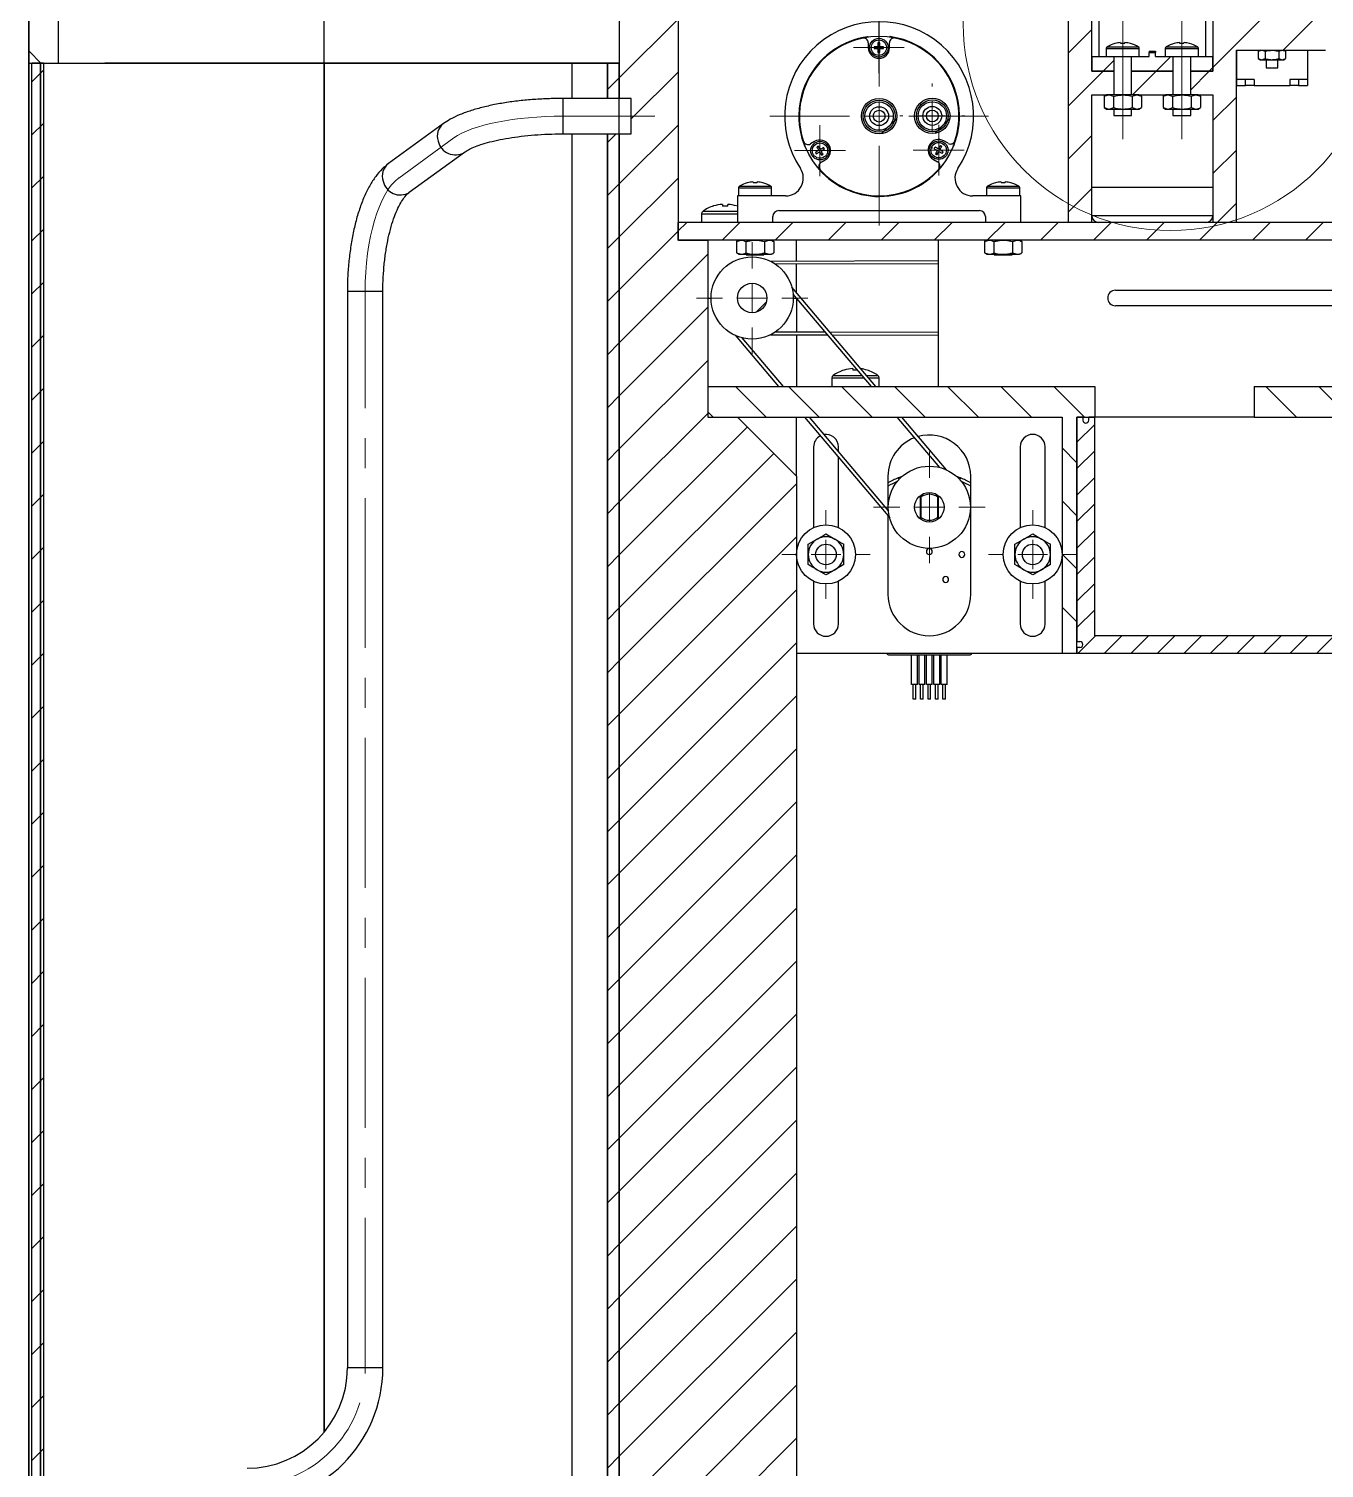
# Model space of a CAD drawing. Header units: millimetres. Extents: x 1 to 1186, y 0 to 838.
# Drawn here: x 720 to 829.7, y 119.3 to 241.2 of the extents above; entities that cross this region are included whole.
import ezdxf

# ---------------------------------------------------------------- set-up
doc = ezdxf.new("R2010")
doc.units = ezdxf.units.MM
doc.linetypes.add('CENTERX2', pattern=[20.32, 12.7, -2.54, 2.54, -2.54])

# ---------------------------------------------------------------- blocks, each defined once
blk = doc.blocks.new('SW_HATCH_3')
at = {"color": 0, "linetype": 'Continuous', "lineweight": 18}
for p, q in [((-170, 135.33), (-175, 130.33)), ((-115.2, 136.25), (-118.78, 132.67)), ((-135, 134.41), (-137, 132.41)), ((-120.77, 135.17), (-124.75, 131.19)), ((-224.98, 132.57), (-223.99, 131.58)), ((-133.12, 131.79), (-134.03, 130.88)), ((-128.29, 132.13), (-129.54, 130.88)), ((-223.73, 130.99), (-224.74, 129.98)), ((-170, 130.84), (-174, 126.84)), ((-134.03, 130.88), (-137, 127.92)), ((-129.54, 130.88), (-131.54, 128.88)), ((-125.05, 130.88), (-126.62, 129.31)), ((-124.74, 131.19), (-125.05, 130.88)), ((-175, 130.33), (-176, 129.33)), ((-122.75, 128.7), (-124.75, 126.7)), ((-151.51, 126.87), (-152.79, 125.6)), ((-147.02, 126.88), (-148.28, 125.62)), ((-223.73, 126.5), (-224.74, 125.49)), ((-175.26, 125.58), (-176, 124.84)), ((-170, 126.35), (-175, 121.35)), ((-135, 125.43), (-137, 123.43)), ((-122.75, 124.21), (-124.75, 122.21)), ((-223.73, 122.01), (-224.74, 121)), ((-175, 121.35), (-176, 120.35)), ((-170, 121.86), (-175, 116.86)), ((-135, 120.94), (-137, 118.94)), ((-122.75, 119.72), (-124.38, 118.08)), ((-223.73, 117.52), (-224.74, 116.51)), ((-170, 117.37), (-175, 112.37)), ((-169.28, 118.08), (-170.04, 117.33)), ((-164.79, 118.08), (-166.29, 116.58)), ((-160.3, 118.08), (-161.8, 116.58)), ((-155.81, 118.08), (-157.31, 116.58)), ((-151.32, 118.08), (-152.82, 116.58)), ((-146.83, 118.08), (-148.33, 116.58)), ((-142.34, 118.08), (-143.84, 116.58)), ((-137.85, 118.08), (-139.35, 116.58)), ((-133.36, 118.08), (-134.86, 116.58)), ((-128.87, 118.08), (-130.37, 116.58)), ((-124.38, 118.08), (-125.88, 116.58)), ((-119.89, 118.08), (-121.39, 116.58)), ((-115.4, 118.08), (-116.9, 116.58)), ((-175, 116.86), (-176, 115.86)), ((-167.5, 115.38), (-175, 107.88)), ((-223.73, 113.03), (-224.74, 112.02)), ((-175, 112.37), (-176, 111.37)), ((-162.54, 111.35), (-163.42, 110.48)), ((-167.5, 110.89), (-175, 103.39)), ((-223.73, 108.54), (-224.74, 107.53)), ((-175, 107.88), (-176, 106.88)), ((-167.5, 106.4), (-175, 98.9)), ((-223.73, 104.05), (-224.74, 103.04)), ((-165.16, 104.18), (-162.56, 101.58)), ((-160.67, 104.18), (-158.07, 101.58)), ((-156.18, 104.18), (-153.58, 101.58)), ((-151.69, 104.18), (-149.09, 101.58)), ((-147.2, 104.18), (-144.6, 101.58)), ((-142.71, 104.18), (-140.11, 101.58)), ((-138.22, 104.18), (-135.62, 101.58)), ((-120.26, 104.18), (-117.66, 101.58)), ((-115.77, 104.18), (-113.17, 101.58)), ((-175, 103.39), (-176, 102.39)), ((-167.5, 101.91), (-175, 94.41)), ((-167.5, 102.04), (-167.05, 101.58)), ((-164.17, 100.75), (-175, 89.92)), ((-134.75, 100.98), (-136.25, 99.48)), ((-223.73, 99.56), (-224.74, 98.55)), ((-175, 98.9), (-176, 97.9)), ((-137.5, 98.98), (-136.25, 97.73)), ((-161.92, 98.51), (-175, 85.43)), ((-134.75, 98.74), (-136.25, 97.24)), ((-134.75, 96.49), (-136.25, 94.99)), ((-160, 95.94), (-175, 80.94)), ((-223.73, 95.07), (-224.74, 94.06)), ((-175, 94.41), (-176, 93.41)), ((-137.5, 94.49), (-136.25, 93.24)), ((-134.75, 94.25), (-136.25, 92.75)), ((-160, 91.45), (-175, 76.45)), ((-134.75, 92), (-136.25, 90.5)), ((-223.73, 90.58), (-224.74, 89.57)), ((-175, 89.92), (-176, 88.92)), ((-137.5, 90), (-136.25, 88.75)), ((-134.75, 89.76), (-136.25, 88.26)), ((-160, 86.96), (-175, 71.96)), ((-134.75, 87.51), (-136.25, 86.01)), ((-223.73, 86.09), (-224.74, 85.08)), ((-175, 85.43), (-176, 84.43)), ((-137.5, 85.51), (-136.25, 84.26)), ((-134.75, 85.27), (-136.25, 83.77)), ((-134.69, 83.08), (-136.19, 81.58)), ((-132.44, 83.08), (-133.94, 81.58)), ((-130.2, 83.08), (-131.7, 81.58)), ((-127.95, 83.08), (-129.45, 81.58)), ((-125.71, 83.08), (-127.21, 81.58)), ((-123.46, 83.08), (-124.96, 81.58)), ((-121.22, 83.08), (-122.72, 81.58)), ((-118.97, 83.08), (-120.47, 81.58)), ((-116.73, 83.08), (-118.23, 81.58)), ((-114.48, 83.08), (-115.98, 81.58)), ((-160, 82.47), (-175, 67.47)), ((-223.73, 81.6), (-224.74, 80.59)), ((-175, 80.94), (-176, 79.94)), ((-223.73, 77.11), (-224.74, 76.1)), ((-160, 77.98), (-175, 62.98)), ((-175, 76.45), (-176, 75.45)), ((-160, 73.49), (-175, 58.49)), ((-223.73, 72.62), (-224.74, 71.61)), ((-175, 71.96), (-176, 70.96)), ((-160, 69), (-175, 54)), ((-223.73, 68.13), (-224.74, 67.12)), ((-175, 67.47), (-176, 66.47)), ((-223.73, 63.64), (-224.74, 62.63)), ((-160, 64.51), (-175, 49.51)), ((-175, 62.98), (-176, 61.98)), ((-160, 60.02), (-175, 45.02)), ((-223.73, 59.15), (-224.74, 58.13)), ((-175, 58.49), (-176, 57.49)), ((-160, 55.53), (-175, 40.53)), ((-223.73, 54.66), (-224.74, 53.64)), ((-175, 54), (-176, 53)), ((-223.73, 50.17), (-224.74, 49.15)), ((-160, 51.04), (-175, 36.04)), ((-175, 49.51), (-176, 48.51)), ((-160, 46.55), (-175, 31.55)), ((-223.73, 45.68), (-224.74, 44.66)), ((-175, 45.02), (-176, 44.02)), ((-160, 42.06), (-175, 27.06)), ((-223.73, 41.19), (-224.74, 40.17)), ((-175, 40.53), (-176, 39.53)), ((-223.73, 36.7), (-224.74, 35.68)), ((-160, 37.57), (-175, 22.57)), ((-175, 36.04), (-176, 35.04)), ((-160, 33.08), (-175, 18.08)), ((-223.73, 32.21), (-224.74, 31.19)), ((-175, 31.55), (-176, 30.55)), ((-160, 28.59), (-175, 13.59)), ((-223.73, 27.71), (-224.74, 26.7)), ((-175, 27.06), (-176, 26.06)), ((-223.73, 23.22), (-224.74, 22.21)), ((-160, 24.1), (-175, 9.1)), ((-175, 22.57), (-176, 21.57)), ((-160, 19.61), (-183.02, -3.42)), ((-223.73, 18.73), (-224.74, 17.72)), ((-175, 18.08), (-176, 17.08)), ((-160, 15.11), (-178.53, -3.42)), ((-223.73, 14.24), (-224.74, 13.23)), ((-175, 13.59), (-176, 12.59))]:
    blk.add_line(p, q, dxfattribs=at)
blk = doc.blocks.new('SW_CENTERMARKSYMBOL_2')
at = {"color": 0, "linetype": 'Continuous', "lineweight": 18}
for p, q in [((0, 2.5), (0, 9.25)), ((0, 0), (0, 1.25)), ((-2.5, 0), (-9.25, 0)), ((0, 0), (-1.25, 0)), ((0, 0), (0, -1.25)), ((0, 0), (1.25, 0)), ((2.5, 0), (9.25, 0)), ((0, -2.5), (0, -9.25))]:
    blk.add_line(p, q, dxfattribs=at)
blk = doc.blocks.new('SW_CENTERMARKSYMBOL_3')
at = {"color": 0, "linetype": 'Continuous', "lineweight": 18}
for p, q in [((0, 2.5), (0, 2.75)), ((0, 0), (0, 1.25)), ((-2.5, 0), (-2.75, 0)), ((0, 0), (-1.25, 0)), ((0, 0), (0, -1.25)), ((0, 0), (1.25, 0)), ((2.5, 0), (2.75, 0)), ((0, -2.5), (0, -2.75))]:
    blk.add_line(p, q, dxfattribs=at)
blk = doc.blocks.new('SW_CENTERMARKSYMBOL_4')
at = {"color": 0, "linetype": 'Continuous', "lineweight": 18}
for p, q in [((0, 1.25), (0, 2.15)), ((0, 0), (0, 1.25)), ((-1.25, 0), (-2.15, 0)), ((0, 0), (-1.25, 0)), ((0, 0), (0, -1.25)), ((0, 0), (1.25, 0)), ((1.25, 0), (2.15, 0)), ((0, -1.25), (0, -2.15))]:
    blk.add_line(p, q, dxfattribs=at)
blk = doc.blocks.new('SW_CENTERMARKSYMBOL_5')
at = {"color": 0, "linetype": 'Continuous', "lineweight": 18}
for p, q in [((0, 1.25), (0, 2.15)), ((0, 0), (0, 1.25)), ((-1.25, 0), (-2.15, 0)), ((0, 0), (-1.25, 0)), ((0, 0), (0, -1.25)), ((0, 0), (1.25, 0)), ((1.25, 0), (2.15, 0)), ((0, -1.25), (0, -2.15))]:
    blk.add_line(p, q, dxfattribs=at)
blk = doc.blocks.new('SW_CENTERMARKSYMBOL_6')
at = {"color": 0, "linetype": 'Continuous', "lineweight": 18}
for p, q in [((0, 1.25), (0, 2.15)), ((0, 0), (0, 1.25)), ((-1.25, 0), (-2.15, 0)), ((0, 0), (-1.25, 0)), ((0, 0), (0, -1.25)), ((0, 0), (1.25, 0)), ((1.25, 0), (2.15, 0)), ((0, -1.25), (0, -2.15))]:
    blk.add_line(p, q, dxfattribs=at)
blk = doc.blocks.new('SW_CENTERMARKSYMBOL_7')
at = {"color": 0, "linetype": 'Continuous', "lineweight": 18}
for p, q in [((0, 2.5), (0, 4.725)), ((0, 0), (0, 1.25)), ((-2.5, 0), (-4.725, 0)), ((0, 0), (-1.25, 0)), ((0, 0), (0, -1.25)), ((0, 0), (1.25, 0)), ((2.5, 0), (4.725, 0)), ((0, -2.5), (0, -4.725))]:
    blk.add_line(p, q, dxfattribs=at)
blk = doc.blocks.new('SW_CENTERMARKSYMBOL_8')
at = {"color": 0, "linetype": 'Continuous', "lineweight": 18}
for p, q in [((0, 2.5), (0, 4.725)), ((0, 0), (0, 1.25)), ((-2.5, 0), (-4.725, 0)), ((0, 0), (-1.25, 0)), ((0, 0), (0, -1.25)), ((0, 0), (1.25, 0)), ((2.5, 0), (4.725, 0)), ((0, -2.5), (0, -4.725))]:
    blk.add_line(p, q, dxfattribs=at)
blk = doc.blocks.new('SW_CENTERMARKSYMBOL_9')
at = {"color": 0, "linetype": 'Continuous', "lineweight": 18}
for p, q in [((0, 2.5), (0, 3.75)), ((0, 0), (0, 1.25)), ((-2.5, 0), (-3.75, 0)), ((0, 0), (-1.25, 0)), ((0, 0), (0, -1.25)), ((0, 0), (1.25, 0)), ((2.5, 0), (3.75, 0)), ((0, -2.5), (0, -3.75))]:
    blk.add_line(p, q, dxfattribs=at)
blk = doc.blocks.new('SW_CENTERMARKSYMBOL_10')
at = {"color": 0, "linetype": 'Continuous', "lineweight": 18}
for p, q in [((0, 2.5), (0, 3.75)), ((0, 0), (0, 1.25)), ((-2.5, 0), (-3.75, 0)), ((0, 0), (-1.25, 0)), ((0, 0), (0, -1.25)), ((0, 0), (1.25, 0)), ((2.5, 0), (3.75, 0)), ((0, -2.5), (0, -3.75))]:
    blk.add_line(p, q, dxfattribs=at)

msp = doc.modelspace()

# ---------------------------------------------------------------- linework, layer by layer
at = {"color": 7, "linetype": 'Continuous', "lineweight": 25}
for p, q in [((720.04, 238.27), (720.04, 270.77)), ((720.06, 238.27), (720.06, 270.77)), ((722.57, 238.27), (722.57, 270.77)), ((745.04, 238.27), (745.04, 270.77)), ((810.04, 237.57), (810.04, 249.62)), ((820.29, 249.62), (820.29, 237.57)), ((770.04, 247.12), (770.04, 235.27)), ((775.04, 223.27), (775.04, 247.12)), ((808.04, 247.12), (808.04, 224.77)), ((810.64, 242.57), (810.64, 238.82)), ((819.7, 238.82), (819.7, 242.57)), ((791.11, 239.98), (791.12, 239.56)), ((791.62, 239.64), (791.62, 239.49)), ((791.94, 239.64), (791.89, 239.64)), ((791.89, 239.49), (791.94, 239.49)), ((792.09, 239.97), (791.94, 239.97)), ((791.94, 239.7), (791.94, 239.64)), ((791.94, 239.49), (791.94, 239.44)), ((791.94, 239.17), (792.09, 239.17)), ((792.09, 239.64), (792.09, 239.7)), ((792.15, 239.64), (792.09, 239.64)), ((792.09, 239.44), (792.09, 239.49)), ((792.09, 239.49), (792.15, 239.49)), ((792.42, 239.5), (792.42, 239.65)), ((792.92, 239.57), (792.91, 239.99)), ((811.27, 239.49), (811.27, 238.82)), ((811.27, 239.49), (814.07, 239.49)), ((811.35, 239.65), (813.98, 239.65)), ((812.01, 239.92), (812.01, 239.93)), ((812.48, 240.01), (812.49, 239.92)), ((812.84, 239.92), (812.85, 240.01)), ((813.33, 239.93), (813.32, 239.92)), ((814.07, 238.82), (814.07, 239.49)), ((814.91, 239.27), (815.43, 239.27)), ((814.91, 239.27), (814.91, 239.16)), ((814.91, 238.82), (814.91, 239.16)), ((814.91, 239.16), (815.43, 239.16)), ((815.43, 239.27), (815.43, 239.16)), ((815.43, 238.82), (815.43, 239.16)), ((816.27, 239.49), (816.27, 238.82)), ((816.27, 239.49), (819.07, 239.49)), ((816.35, 239.65), (818.98, 239.65)), ((817.01, 239.92), (817.01, 239.93)), ((817.48, 240.01), (817.49, 239.92)), ((817.84, 239.92), (817.85, 240.01)), ((818.33, 239.93), (818.32, 239.92)), ((819.07, 238.82), (819.07, 239.49)), ((822.29, 239.35), (829.84, 239.35)), ((822.29, 224.77), (822.29, 239.35)), ((822.3, 239.35), (822.3, 236.87)), ((824.3, 239.35), (824.14, 239.26)), ((824.14, 239.26), (824.43, 239.35)), ((824.14, 239.26), (824.14, 238.64)), ((824.72, 239.26), (824.72, 238.64)), ((825.87, 239.26), (826.16, 239.35)), ((825.87, 239.26), (825.87, 238.64)), ((826.45, 239.26), (826.3, 239.35)), ((826.45, 239.26), (826.45, 238.64)), ((828.3, 239.35), (828.3, 236.87)), ((720.06, 238.27), (720.04, 238.27)), ((720.04, 113.27), (720.04, 238.27)), ((720.04, 238.27), (720.04, 113.27)), ((720.06, 238.27), (722.57, 238.27)), ((721.31, 238.27), (720.3, 238.27)), ((720.3, 113.27), (720.3, 238.27)), ((721.04, 117.27), (721.04, 238.27)), ((721.04, 238.27), (721.04, 117.27)), ((721.31, 117.27), (721.31, 238.27)), ((722.57, 238.27), (745.04, 238.27)), ((745.04, 238.27), (726.47, 238.27)), ((745.04, 238.27), (770.04, 238.27)), ((766.04, 238.27), (745.04, 238.27)), ((770.04, 238.27), (745.04, 238.27)), ((745.04, 238.27), (745.04, 122.32)), ((745.04, 238.27), (770.04, 238.27)), ((745.04, 122.32), (745.04, 238.27)), ((745.04, 122.32), (745.04, 238.27)), ((766.04, 238.27), (769.04, 238.27)), ((766.04, 235.27), (766.04, 238.27)), ((770.04, 238.27), (769.04, 238.27)), ((769.04, 235.27), (769.04, 238.27)), ((769.04, 238.27), (769.04, 235.27)), ((770.04, 235.27), (770.04, 238.27)), ((810.04, 238.82), (810.04, 237.57)), ((810.04, 238.82), (811.27, 238.82)), ((811.27, 238.82), (814.07, 238.82)), ((811.92, 238.82), (811.92, 235.57)), ((813.42, 235.57), (813.42, 238.82)), ((814.07, 238.82), (814.91, 238.82)), ((815.43, 238.82), (816.27, 238.82)), ((816.27, 238.82), (819.07, 238.82)), ((816.92, 238.82), (816.92, 235.57)), ((818.42, 235.57), (818.42, 238.82)), ((819.07, 238.82), (820.3, 238.82)), ((820.3, 237.57), (820.3, 238.82)), ((824.14, 238.64), (824.3, 238.55)), ((824.14, 238.64), (824.43, 238.55)), ((824.3, 238.55), (824.43, 238.55)), ((824.43, 238.55), (825.3, 238.55)), ((824.8, 238.55), (824.8, 237.87)), ((824.8, 237.87), (825.8, 237.87)), ((825.3, 238.55), (826.16, 238.55)), ((825.8, 237.87), (825.8, 238.55)), ((825.87, 238.64), (826.16, 238.55)), ((826.16, 238.55), (826.3, 238.55)), ((826.3, 238.55), (826.45, 238.64)), ((811.92, 237.57), (810.04, 237.57)), ((810.04, 237.57), (811.92, 237.57)), ((816.92, 237.57), (813.42, 237.57)), ((813.42, 237.57), (816.92, 237.57)), ((820.29, 237.57), (818.42, 237.57)), ((818.42, 237.57), (820.3, 237.57)), ((823.8, 236.87), (822.3, 236.87)), ((822.3, 236.87), (822.3, 236.37)), ((823.05, 236.37), (823.05, 236.87)), ((823.8, 236.87), (823.8, 236.37)), ((826.8, 236.87), (826.8, 236.37)), ((828.3, 236.87), (826.8, 236.87)), ((827.55, 236.87), (827.55, 236.37)), ((828.3, 236.87), (828.3, 236.37)), ((770.04, 235.27), (765.29, 235.27)), ((765.29, 233.77), (765.29, 235.27)), ((771.04, 235.27), (770.04, 235.27)), ((770.04, 233.77), (770.04, 235.27)), ((771.04, 233.77), (771.04, 235.27)), ((810.04, 235.57), (811.29, 235.57)), ((810.04, 224.77), (810.04, 235.57)), ((811.29, 235.57), (811.08, 235.45)), ((811.08, 235.45), (811.48, 235.57)), ((811.08, 235.45), (811.08, 234.49)), ((811.48, 235.57), (811.29, 235.57)), ((812.67, 235.57), (811.48, 235.57)), ((811.87, 235.45), (811.87, 234.49)), ((813.86, 235.57), (812.67, 235.57)), ((813.46, 235.45), (813.86, 235.57)), ((813.46, 235.45), (813.46, 234.49)), ((814.04, 235.57), (813.86, 235.57)), ((814.25, 235.45), (814.04, 235.57)), ((814.04, 235.57), (816.29, 235.57)), ((814.25, 235.45), (814.25, 234.49)), ((816.29, 235.57), (816.08, 235.45)), ((816.08, 235.45), (816.48, 235.57)), ((816.08, 235.45), (816.08, 234.49)), ((816.48, 235.57), (816.29, 235.57)), ((817.67, 235.57), (816.48, 235.57)), ((816.87, 235.45), (816.87, 234.49)), ((818.86, 235.57), (817.67, 235.57)), ((818.46, 235.45), (818.86, 235.57)), ((818.46, 235.45), (818.46, 234.49)), ((819.04, 235.57), (818.86, 235.57)), ((819.25, 235.45), (819.04, 235.57)), ((819.04, 235.57), (820.29, 235.57)), ((819.25, 235.45), (819.25, 234.49)), ((820.29, 235.57), (820.29, 224.77)), ((822.3, 236.37), (823.05, 236.37)), ((823.8, 236.37), (823.05, 236.37)), ((823.8, 236.37), (826.8, 236.37)), ((827.55, 236.37), (826.8, 236.37)), ((827.55, 236.37), (828.3, 236.37)), ((811.08, 234.49), (811.29, 234.37)), ((811.08, 234.49), (811.48, 234.37)), ((811.29, 234.37), (811.48, 234.37)), ((811.48, 234.37), (812.67, 234.37)), ((811.92, 234.37), (811.92, 233.82)), ((812.67, 234.37), (813.86, 234.37)), ((813.42, 233.82), (813.42, 234.37)), ((813.46, 234.49), (813.86, 234.37)), ((813.86, 234.37), (814.04, 234.37)), ((814.04, 234.37), (814.25, 234.49)), ((816.08, 234.49), (816.29, 234.37)), ((816.08, 234.49), (816.48, 234.37)), ((816.29, 234.37), (816.48, 234.37)), ((816.48, 234.37), (817.67, 234.37)), ((816.92, 234.37), (816.92, 233.82)), ((817.67, 234.37), (818.86, 234.37)), ((818.42, 233.82), (818.42, 234.37)), ((818.46, 234.49), (818.86, 234.37)), ((818.86, 234.37), (819.04, 234.37)), ((819.04, 234.37), (819.25, 234.49)), ((755.15, 233.14), (750.49, 229.75)), ((765.29, 232.27), (765.29, 233.77)), ((770.04, 232.27), (770.04, 233.77)), ((771.04, 232.27), (771.04, 233.77)), ((811.92, 233.82), (813.42, 233.82)), ((816.92, 233.82), (818.42, 233.82)), ((765.29, 232.27), (770.04, 232.27)), ((766.04, 117.27), (766.04, 232.27)), ((769.04, 117.27), (769.04, 232.27)), ((769.04, 232.27), (769.04, 117.27)), ((770.04, 232.27), (771.04, 232.27)), ((770.04, 113.27), (770.04, 232.27)), ((770.04, 232.27), (770.04, 113.27)), ((786.58, 231.62), (786.22, 231.42)), ((797.88, 231.47), (797.52, 231.67)), ((752.25, 227.32), (756.92, 230.71)), ((786.65, 230.71), (786.72, 230.58)), ((786.89, 231.23), (786.76, 231.16)), ((786.93, 230.87), (786.88, 230.85)), ((786.9, 230.92), (786.93, 230.87)), ((786.96, 230.72), (787, 230.74)), ((787, 230.74), (787.03, 230.7)), ((787.06, 230.95), (787.03, 231)), ((787.1, 230.98), (787.06, 230.95)), ((787.13, 230.82), (787.18, 230.85)), ((787.16, 230.77), (787.13, 230.82)), ((787.17, 230.46), (787.3, 230.54)), ((787.41, 230.98), (787.34, 231.11)), ((796.93, 230.89), (796.97, 230.86)), ((796.97, 230.86), (796.95, 230.81)), ((797.05, 230.99), (797, 231.02)), ((797.08, 231.04), (797.05, 230.99)), ((797.08, 230.74), (797.1, 230.79)), ((797.1, 230.79), (797.15, 230.76)), ((797.18, 230.92), (797.21, 230.97)), ((797.23, 230.89), (797.18, 230.92)), ((787.12, 229.86), (787.48, 230.07)), ((796.63, 230.11), (796.99, 229.9)), ((780.88, 228.12), (780.88, 228.13)), ((781.36, 228.21), (781.37, 228.12)), ((781.72, 228.12), (781.72, 228.21)), ((782.2, 228.13), (782.2, 228.12)), ((801.88, 228.12), (801.88, 228.13)), ((802.36, 228.21), (802.37, 228.12)), ((802.72, 228.12), (802.72, 228.21)), ((803.2, 228.13), (803.2, 228.12)), ((780.04, 227.02), (780.04, 224.77)), ((784.12, 227.02), (780.04, 227.02)), ((780.14, 227.69), (780.14, 227.02)), ((780.14, 227.69), (782.94, 227.69)), ((780.23, 227.85), (782.86, 227.85)), ((782.94, 227.02), (782.94, 227.69)), ((804.04, 227.02), (799.96, 227.02)), ((801.14, 227.69), (801.14, 227.02)), ((801.14, 227.69), (803.94, 227.69)), ((801.23, 227.85), (803.86, 227.85)), ((803.94, 227.02), (803.94, 227.69)), ((804.04, 224.77), (804.04, 227.02)), ((810.04, 227.77), (820.29, 227.77)), ((777.1, 225.71), (780.04, 225.71)), ((778.03, 226.16), (778.02, 226.17)), ((778.77, 226.3), (778.78, 226.16)), ((779.22, 226.16), (779.23, 226.3)), ((779.98, 226.17), (779.98, 226.16)), ((783.54, 225.77), (800.54, 225.77)), ((775, 224.77), (775, 223.27)), ((902.5, 224.77), (775, 224.77)), ((777, 225.51), (777, 224.77)), ((777, 225.51), (780.04, 225.51)), ((783.04, 224.77), (783.04, 225.27)), ((801.04, 225.27), (801.04, 224.77)), ((810.04, 224.77), (808.04, 224.77)), ((810.04, 225.37), (820.29, 225.37)), ((822.29, 224.77), (820.29, 224.77)), ((902.5, 223.27), (775, 223.27)), ((775.04, 223.27), (777.54, 223.27)), ((777.54, 223.27), (777.54, 208.27)), ((777.55, 218.37), (777.55, 223.27)), ((780.17, 223.27), (779.95, 223.15)), ((779.95, 223.15), (780.35, 223.27)), ((779.95, 223.15), (779.95, 222.19)), ((780.75, 223.15), (780.75, 222.19)), ((782.33, 223.15), (782.73, 223.27)), ((782.33, 223.15), (782.33, 222.19)), ((783.13, 223.15), (782.92, 223.27)), ((783.13, 223.15), (783.13, 222.19)), ((785.05, 221.48), (785.05, 223.27)), ((797.04, 223.27), (797.04, 210.87)), ((801.17, 223.27), (800.95, 223.15)), ((800.95, 223.15), (801.35, 223.27)), ((800.95, 223.15), (800.95, 222.19)), ((801.75, 223.15), (801.75, 222.19)), ((803.33, 223.15), (803.73, 223.27)), ((803.33, 223.15), (803.33, 222.19)), ((804.13, 223.15), (803.92, 223.27)), ((804.13, 223.15), (804.13, 222.19)), ((779.95, 222.19), (780.17, 222.07)), ((779.95, 222.19), (780.35, 222.07)), ((780.17, 222.07), (780.35, 222.07)), ((780.35, 222.07), (781.54, 222.07)), ((780.79, 222.07), (780.79, 222.02)), ((780.79, 222.02), (782.29, 222.02)), ((781.54, 222.07), (782.73, 222.07)), ((782.29, 222.02), (782.29, 222.07)), ((782.33, 222.19), (782.73, 222.07)), ((782.73, 222.07), (782.92, 222.07)), ((782.92, 222.07), (783.13, 222.19)), ((800.95, 222.19), (801.17, 222.07)), ((800.95, 222.19), (801.35, 222.07)), ((801.17, 222.07), (801.35, 222.07)), ((801.35, 222.07), (802.54, 222.07)), ((801.79, 222.07), (801.79, 222.02)), ((801.79, 222.02), (803.29, 222.02)), ((802.54, 222.07), (803.73, 222.07)), ((803.29, 222.02), (803.29, 222.07)), ((803.33, 222.19), (803.73, 222.07)), ((803.73, 222.07), (803.92, 222.07)), ((803.92, 222.07), (804.13, 222.19)), ((797.04, 221.52), (782.85, 221.47)), ((797.04, 221.27), (783.27, 221.23)), ((785.05, 218.8), (785.05, 221.23)), ((747.02, 218.92), (747.02, 127.77)), ((747.27, 218.92), (747.02, 218.92)), ((750.02, 218.92), (747.27, 218.92)), ((750.02, 127.77), (750.02, 218.92)), ((777.54, 218.37), (777.82, 218.37)), ((791.77, 210.87), (784.64, 219.28)), ((791.38, 210.87), (784.75, 218.69)), ((784.77, 218.37), (785.03, 218.37)), ((785.04, 218.35), (785.04, 215.51)), ((812.04, 219.02), (833.04, 219.02)), ((833.04, 217.72), (812.04, 217.72)), ((779.84, 215.21), (783.51, 210.87)), ((780.4, 215.01), (783.91, 210.87)), ((782.85, 215.26), (787.67, 215.25)), ((783.27, 215.51), (787.45, 215.5)), ((785.04, 215.26), (785.04, 210.87)), ((787.85, 215.5), (797.04, 215.47)), ((788.06, 215.25), (797.04, 215.22)), ((789.07, 212.26), (789.06, 212.27)), ((789.81, 212.4), (789.82, 212.26)), ((791.02, 212.27), (791.02, 212.26)), ((788.04, 211.61), (788.04, 210.87)), ((788.04, 211.61), (790.75, 211.61)), ((788.14, 211.81), (790.58, 211.81)), ((790.98, 211.81), (791.94, 211.81)), ((791.14, 211.61), (792.04, 211.61)), ((792.04, 210.87), (792.04, 211.61)), ((777.54, 210.87), (777.54, 208.27)), ((777.54, 210.87), (810.29, 210.87)), ((810.29, 210.87), (810.29, 208.27)), ((823.79, 210.87), (823.79, 208.27)), ((823.79, 210.87), (902.54, 210.87)), ((777.54, 208.27), (807.54, 208.27)), ((777.54, 208.27), (780.04, 208.27)), ((780.04, 208.27), (785.04, 203.27)), ((785.04, 203.27), (785.04, 208.27)), ((785.72, 208.27), (792.94, 199.74)), ((786.11, 208.27), (792.83, 200.33)), ((797.18, 204.01), (793.58, 208.27)), ((797.75, 203.81), (793.97, 208.27)), ((807.54, 208.27), (807.54, 188.27)), ((808.79, 208.27), (808.79, 189.27)), ((809.29, 208.27), (808.79, 208.27)), ((808.79, 188.27), (808.79, 208.27)), ((808.79, 208.27), (810.29, 208.27)), ((809.29, 208.27), (809.29, 208.02)), ((809.79, 208.02), (809.79, 208.27)), ((810.29, 208.27), (809.79, 208.27)), ((810.29, 189.77), (810.29, 208.27)), ((823.79, 208.27), (810.29, 208.27)), ((823.79, 208.27), (902.54, 208.27)), ((786.49, 205.77), (786.49, 198.92)), ((788.59, 205.34), (788.59, 205.77)), ((788.59, 198.92), (788.59, 204.87)), ((803.99, 205.77), (803.99, 198.92)), ((806.09, 198.92), (806.09, 205.77)), ((785.04, 203.27), (785.04, 113.27)), ((792.79, 203.27), (792.79, 200.38)), ((793.66, 203.14), (794, 203.27)), ((793.66, 203.14), (793.72, 202.99)), ((798.58, 203.27), (798.93, 203.14)), ((798.93, 203.14), (798.86, 202.99)), ((799.79, 193.27), (799.79, 203.27)), ((795.54, 199.71), (795.54, 201.59)), ((795.58, 201.49), (795.58, 199.81)), ((797, 199.81), (797, 201.49)), ((797.04, 201.59), (797.04, 199.71)), ((792.79, 199.91), (792.79, 193.27)), ((786.04, 197.52), (786.79, 197.95)), ((787.54, 198.39), (788.29, 197.95)), ((803.54, 197.52), (804.29, 197.95)), ((805.04, 198.39), (805.79, 197.95)), ((787.54, 194.92), (786.79, 195.35)), ((789.04, 195.79), (788.29, 195.35)), ((805.04, 194.92), (804.29, 195.35)), ((806.54, 195.79), (805.79, 195.35)), ((786.49, 194.38), (786.49, 190.77)), ((788.59, 190.77), (788.59, 194.38)), ((803.99, 194.38), (803.99, 190.77)), ((806.09, 190.77), (806.09, 194.38)), ((808.79, 189.27), (809.04, 189.27)), ((831.29, 189.77), (810.29, 189.77)), ((807.54, 188.27), (785.04, 188.27)), ((792.89, 188.15), (799.69, 188.15)), ((794.79, 185.65), (794.79, 188.15)), ((795.29, 185.65), (795.29, 188.15)), ((795.42, 185.65), (795.42, 188.15)), ((795.92, 185.65), (795.92, 188.15)), ((796.04, 185.65), (796.04, 188.15)), ((796.54, 185.65), (796.54, 188.15)), ((796.67, 185.65), (796.67, 188.15)), ((797.17, 185.65), (797.17, 188.15)), ((797.29, 185.65), (797.29, 188.15)), ((797.79, 185.65), (797.79, 188.15)), ((808.79, 188.27), (807.54, 188.27)), ((808.79, 188.77), (808.79, 188.27)), ((809.04, 188.77), (808.79, 188.77)), ((832.79, 188.27), (808.79, 188.27)), ((795.29, 185.65), (794.79, 185.65)), ((794.93, 184.4), (794.93, 185.65)), ((795.15, 184.4), (795.15, 185.65)), ((795.92, 185.65), (795.42, 185.65)), ((795.55, 184.4), (795.55, 185.65)), ((795.78, 184.4), (795.78, 185.65)), ((796.54, 185.65), (796.04, 185.65)), ((796.18, 184.4), (796.18, 185.65)), ((796.4, 184.4), (796.4, 185.65)), ((797.17, 185.65), (796.67, 185.65)), ((796.8, 184.4), (796.8, 185.65)), ((797.03, 184.4), (797.03, 185.65)), ((797.79, 185.65), (797.29, 185.65)), ((797.43, 184.4), (797.43, 185.65)), ((797.65, 184.4), (797.65, 185.65)), ((795.15, 184.4), (794.93, 184.4)), ((795.78, 184.4), (795.55, 184.4)), ((796.4, 184.4), (796.18, 184.4)), ((797.03, 184.4), (796.8, 184.4)), ((797.65, 184.4), (797.43, 184.4)), ((747.27, 127.77), (747.02, 127.77)), ((750.02, 127.77), (747.27, 127.77))]:
    msp.add_line(p, q, dxfattribs=at)
at = {"color": 7, "linetype": 'CENTERX2', "lineweight": 18}
for p, q in [((812.67, 242.01), (812.67, 231.82)), ((817.67, 242.01), (817.67, 231.82)), ((770.04, 233.77), (765.29, 233.77)), ((770.04, 233.77), (773.04, 233.77)), ((751.37, 228.53), (756.04, 231.92)), ((748.52, 127.77), (748.52, 218.92))]:
    msp.add_line(p, q, dxfattribs=at)
at = {"color": 7, "linetype": 'Continuous', "lineweight": 18}
msp.add_circle((816.7, 241.62), 17.54, dxfattribs=at)
at = {"color": 7, "linetype": 'Continuous', "lineweight": 25}
for centre, radius in [((792.04, 233.77), 6.78), ((792.02, 239.57), 0.791), ((792.02, 239.57), 0.65), ((792.04, 233.77), 1.5), ((792.04, 233.77), 1.5), ((796.54, 233.79), 1.5), ((796.54, 233.79), 1.5), ((792.04, 233.77), 1.35), ((792.04, 233.77), 1.2), ((792.04, 233.77), 0.8), ((792.04, 233.77), 0.5), ((796.54, 233.79), 1.35), ((796.54, 233.79), 1.2), ((796.54, 233.79), 0.8), ((796.54, 233.79), 0.5), ((787.03, 230.85), 0.791), ((797.08, 230.89), 0.791), ((787.03, 230.85), 0.65), ((797.08, 230.89), 0.65), ((781.29, 218.37), 3.48), ((781.29, 218.37), 1.25), ((796.29, 200.65), 3.48), ((796.29, 200.65), 1.25), ((787.54, 196.65), 2.5), ((805.04, 196.65), 2.5), ((787.54, 196.65), 0.875), ((805.04, 196.65), 0.875)]:
    msp.add_circle(centre, radius, dxfattribs=at)
for centre, radius, start, end in [((792.04, 233.77), 8, 326.4523, 213.5477), ((792.04, 233.77), 6.8, 98.2451, 202.24), ((792.04, 233.77), 6.75, 102.0559, 198.4292), ((790.71, 239.98), 0.4, 0.2426, 102.0559), ((791.07, 240.47), 0.03, 17.714, 98.2451), ((793.31, 239.99), 0.4, 78.4292, 180.2426), ((792.96, 240.48), 0.03, 82.24, 162.7711), ((792.04, 233.77), 6.8, 338.2451, 82.24), ((792.04, 233.77), 6.75, 342.0559, 78.4292), ((792.02, 239.57), 0.9, 180.2426, 0.2426), ((792.02, 239.57), 0.15, 120.2426, 150.2426), ((792.02, 239.57), 0.15, 210.2426, 240.2426), ((792.02, 239.57), 0.15, 30.2426, 60.2426), ((792.02, 239.57), 0.15, 300.2426, 330.2426), ((811.45, 239.49), 0.18, 121.7263, 180), ((812.67, 237.52), 2.5, 105.3324, 121.7263), ((812.67, 237.5), 2.51, 94.1893, 105.1683), ((812.67, 237.05), 2.88, 86.5201, 93.4799), ((812.67, 237.5), 2.51, 74.8317, 85.8107), ((812.67, 237.52), 2.5, 58.2737, 74.6676), ((813.89, 239.49), 0.18, 0, 58.2737), ((816.45, 239.49), 0.18, 121.7263, 180), ((817.67, 237.52), 2.5, 105.3324, 121.7263), ((817.67, 237.5), 2.51, 94.1893, 105.1683), ((817.67, 237.05), 2.88, 86.5201, 93.4799), ((817.67, 237.5), 2.51, 74.8317, 85.8107), ((817.67, 237.52), 2.5, 58.2737, 74.6676), ((818.89, 239.49), 0.18, 0, 58.2737), ((755.96, 232.09), 1.33, 127.6799, 198.8659), ((756.15, 231.97), 1.48, 192.3888, 301.072), ((786.02, 231.76), 0.4, 198.4292, 300.2426), ((787.03, 230.85), 0.9, 300.2426, 120.2426), ((797.08, 230.89), 0.9, 60.2426, 240.2426), ((798.08, 231.81), 0.4, 240.2426, 342.0559), ((785.77, 231.21), 0.03, 202.24, 282.7711), ((787.03, 230.85), 0.15, 150.2426, 180.2426), ((787.03, 230.85), 0.15, 240.2426, 270.2426), ((787.03, 230.85), 0.15, 60.2426, 90.2426), ((787.03, 230.85), 0.15, 330.2426, 0.2426), ((797.08, 230.89), 0.15, 180.2426, 210.2426), ((797.08, 230.89), 0.15, 90.2426, 120.2426), ((797.08, 230.89), 0.15, 270.2426, 300.2426), ((797.08, 230.89), 0.15, 0.2426, 30.2426), ((798.33, 231.26), 0.03, 257.714, 338.2451), ((751.3, 228.7), 1.33, 127.6953, 198.8654), ((784.12, 228.52), 1.5, 270, 33.5477), ((786.72, 229.58), 0.03, 137.714, 218.2451), ((792.04, 233.77), 6.8, 218.2451, 322.24), ((787.33, 229.52), 0.4, 120.2426, 222.0559), ((792.04, 233.77), 6.75, 222.0559, 318.4292), ((796.79, 229.56), 0.4, 318.4292, 60.2426), ((797.39, 229.62), 0.03, 322.24, 42.7711), ((799.96, 228.52), 1.5, 146.4523, 270), ((751.49, 228.58), 1.48, 192.387, 301.1022), ((781.54, 225.72), 2.5, 105.3324, 121.7263), ((781.54, 225.7), 2.51, 94.1893, 105.1683), ((781.54, 225.25), 2.88, 86.5201, 93.4799), ((781.54, 225.7), 2.51, 74.8317, 85.8107), ((781.54, 225.72), 2.5, 58.2737, 74.6676), ((802.54, 225.72), 2.5, 105.3324, 121.7263), ((802.54, 225.7), 2.51, 94.1893, 105.1683), ((802.54, 225.25), 2.88, 86.5201, 93.4799), ((802.54, 225.7), 2.51, 74.8317, 85.8107), ((802.54, 225.72), 2.5, 58.2737, 74.6676), ((780.32, 227.69), 0.18, 121.7263, 180), ((782.76, 227.69), 0.18, 0, 58.2737), ((801.32, 227.69), 0.18, 121.7263, 180), ((803.76, 227.69), 0.18, 0, 58.2737), ((777.24, 225.51), 0.24, 125.783, 180), ((779, 223.07), 3.25, 107.5282, 125.783), ((779, 223.05), 3.26, 94.0566, 107.3677), ((779, 222.28), 3.88, 86.7874, 93.2126), ((779, 223.05), 3.26, 72.6323, 85.9434), ((783.54, 225.27), 0.5, 90, 180), ((800.54, 225.27), 0.5, 0, 90), ((810.64, 225.37), 0.6, 180, 270), ((819.7, 225.37), 0.6, 270, 0), ((812.04, 218.37), 0.65, 90, 270), ((790.04, 209.17), 3.25, 107.5282, 125.783), ((790.04, 209.15), 3.26, 94.0566, 107.3677), ((790.04, 208.38), 3.88, 87.7457, 93.2126), ((790.04, 209.15), 3.26, 72.6317, 82.0964), ((790.04, 209.17), 3.25, 54.217, 72.4718), ((788.28, 211.61), 0.24, 125.783, 180), ((791.8, 211.61), 0.24, 0, 54.217), ((809.54, 208.02), 0.25, 180, 0), ((787.54, 205.77), 1.05, 118.0353, 180), ((787.54, 205.77), 1.05, 0, 100.4284), ((796.29, 203.27), 3.5, 110.9, 180), ((796.29, 203.27), 3.5, 0, 105.6012), ((805.04, 205.77), 1.05, 0, 180), ((796.29, 196.65), 7, 112.1122, 120), ((796.29, 196.65), 6.75, 113.5913, 121.2329), ((796.29, 196.65), 7, 60, 67.8878), ((796.29, 196.65), 6.75, 58.7671, 66.4087), ((796.29, 200.65), 1.1, 49.8002, 130.1998), ((796.29, 200.65), 1.1, 229.8002, 310.1998), ((787.54, 196.65), 1.5, 120, 180), ((787.54, 196.65), 1.5, 60, 120), ((787.54, 196.65), 1.5, 0, 60), ((805.04, 196.65), 1.5, 120, 180), ((805.04, 196.65), 1.5, 60, 120), ((805.04, 196.65), 1.5, 0, 60), ((787.54, 196.65), 1.5, 180, 240), ((787.54, 196.65), 1.5, 300, 0), ((796.29, 196.9), 0.25, 0, 180), ((796.29, 196.9), 0.25, 180, 0), ((799.04, 196.65), 0.25, 360, 180), ((799.04, 196.65), 0.25, 180, 360), ((805.04, 196.65), 1.5, 180, 240), ((805.04, 196.65), 1.5, 300, 0), ((787.54, 196.65), 1.5, 240, 300), ((805.04, 196.65), 1.5, 240, 300), ((797.67, 194.53), 0.25, 0, 180), ((797.67, 194.53), 0.25, 180, 0), ((796.29, 193.27), 3.5, 180, 0), ((787.54, 190.77), 1.05, 180, 0), ((805.04, 190.77), 1.05, 180, 0), ((809.04, 189.02), 0.25, 270, 90), ((792.89, 188.4), 0.25, 212.5982, 270), ((799.69, 188.4), 0.25, 270, 327.4018), ((738.52, 127.77), 8.5, 270, 0), ((738.52, 127.77), 11.5, 270, 0)]:
    msp.add_arc(centre, radius, start, end, dxfattribs=at)
at = {"color": 7, "linetype": 'CENTERX2', "lineweight": 18}
msp.add_arc((738.52, 127.77), 10, 270, 0, dxfattribs=at)
for centre, major_axis, ratio, start_param, end_param in [((765.29, 230.8), (-10, 0), 0.297025, 4.712389, 5.895271), ((752.45, 218.92), (0, -10), 0.393422, 3.420137, 4.712389)]:
    msp.add_ellipse(centre, major_axis=major_axis, ratio=ratio, start_param=start_param, end_param=end_param, dxfattribs=at)
at = {"color": 7, "linetype": 'Continuous', "lineweight": 25}
for points, knots in [([(791.89, 239.64), (791.87, 239.64), (791.79, 239.64), (791.7, 239.64), (791.63, 239.64), (791.62, 239.64)], [0, 0, 0, 0, 0.182537, 0.815294, 1, 1, 1, 1]), ([(791.62, 239.49), (791.67, 239.49), (791.75, 239.49), (791.85, 239.49), (791.89, 239.49)], [0, 0, 0, 0, 0.6027839, 1, 1, 1, 1]), ([(791.94, 239.97), (791.94, 239.92), (791.94, 239.83), (791.94, 239.74), (791.94, 239.7)], [0, 0, 0, 0, 0.602784, 1, 1, 1, 1]), ([(791.94, 239.44), (791.94, 239.42), (791.94, 239.34), (791.94, 239.25), (791.94, 239.18), (791.94, 239.17)], [0, 0, 0, 0, 0.182537, 0.815294, 1, 1, 1, 1]), ([(792.09, 239.7), (792.09, 239.72), (792.09, 239.79), (792.09, 239.89), (792.09, 239.95), (792.09, 239.97)], [0, 0, 0, 0, 0.182537, 0.815294, 1, 1, 1, 1]), ([(792.09, 239.17), (792.09, 239.22), (792.09, 239.31), (792.09, 239.4), (792.09, 239.44)], [0, 0, 0, 0, 0.602784, 1, 1, 1, 1]), ([(792.42, 239.65), (792.36, 239.65), (792.28, 239.64), (792.18, 239.64), (792.15, 239.64)], [0, 0, 0, 0, 0.602784, 1, 1, 1, 1]), ([(792.15, 239.49), (792.16, 239.49), (792.24, 239.49), (792.33, 239.49), (792.4, 239.5), (792.42, 239.5)], [0, 0, 0, 0, 0.182537, 0.815294, 1, 1, 1, 1]), ([(824.43, 239.35), (824.44, 239.35), (824.53, 239.35), (824.63, 239.31), (824.72, 239.26)], [0, 0, 0, 0, 0.0701083, 1, 1, 1, 1]), ([(824.72, 239.26), (824.77, 239.28), (824.96, 239.33), (825.15, 239.34), (825.3, 239.35)], [0, 0, 0, 0, 0.257551, 1, 1, 1, 1]), ([(825.3, 239.35), (825.35, 239.35), (825.54, 239.35), (825.73, 239.3), (825.87, 239.26)], [0, 0, 0, 0, 0.268634, 1, 1, 1, 1]), ([(826.16, 239.35), (826.17, 239.35), (826.27, 239.35), (826.36, 239.31), (826.45, 239.26)], [0, 0, 0, 0, 0.070108, 1, 1, 1, 1]), ([(824.43, 238.55), (824.44, 238.55), (824.53, 238.56), (824.63, 238.6), (824.72, 238.64)], [0, 0, 0, 0, 0.0701083, 1, 1, 1, 1]), ([(824.72, 238.64), (824.77, 238.63), (824.96, 238.58), (825.15, 238.56), (825.3, 238.55)], [0, 0, 0, 0, 0.2575513, 1, 1, 1, 1]), ([(825.3, 238.55), (825.35, 238.56), (825.54, 238.56), (825.73, 238.61), (825.87, 238.64)], [0, 0, 0, 0, 0.268634, 1, 1, 1, 1]), ([(826.16, 238.55), (826.17, 238.55), (826.27, 238.56), (826.36, 238.6), (826.45, 238.64)], [0, 0, 0, 0, 0.070108, 1, 1, 1, 1]), ([(765.29, 235.27), (765.06, 235.27), (764.4, 235.26), (763.3, 235.22), (762.02, 235.12), (760.79, 234.98), (759.61, 234.78), (758.51, 234.54), (757.48, 234.25), (756.55, 233.91), (755.77, 233.55), (755.34, 233.26), (755.15, 233.14)], [0, 0, 0, 0, 0.055002, 0.159533, 0.264245, 0.369278, 0.474864, 0.58132, 0.689113, 0.798959, 0.911946, 1, 1, 1, 1]), ([(811.48, 235.57), (811.48, 235.57), (811.62, 235.57), (811.75, 235.5), (811.87, 235.45)], [0, 0, 0, 0, 0.07015, 1, 1, 1, 1]), ([(811.87, 235.45), (811.94, 235.46), (812.2, 235.54), (812.47, 235.55), (812.67, 235.57)], [0, 0, 0, 0, 0.2575513, 1, 1, 1, 1]), ([(812.67, 235.57), (812.74, 235.57), (813.01, 235.56), (813.27, 235.49), (813.46, 235.45)], [0, 0, 0, 0, 0.268634, 1, 1, 1, 1]), ([(813.86, 235.57), (813.87, 235.57), (814, 235.57), (814.13, 235.5), (814.25, 235.45)], [0, 0, 0, 0, 0.07015, 1, 1, 1, 1]), ([(816.48, 235.57), (816.48, 235.57), (816.62, 235.57), (816.75, 235.5), (816.87, 235.45)], [0, 0, 0, 0, 0.07015, 1, 1, 1, 1]), ([(816.87, 235.45), (816.94, 235.46), (817.2, 235.54), (817.47, 235.55), (817.67, 235.57)], [0, 0, 0, 0, 0.2575513, 1, 1, 1, 1]), ([(817.67, 235.57), (817.74, 235.57), (818.01, 235.56), (818.27, 235.49), (818.46, 235.45)], [0, 0, 0, 0, 0.268634, 1, 1, 1, 1]), ([(818.86, 235.57), (818.87, 235.57), (819, 235.57), (819.13, 235.5), (819.25, 235.45)], [0, 0, 0, 0, 0.07015, 1, 1, 1, 1]), ([(811.48, 234.37), (811.48, 234.37), (811.62, 234.37), (811.75, 234.43), (811.87, 234.49)], [0, 0, 0, 0, 0.0701503, 1, 1, 1, 1]), ([(811.87, 234.49), (811.94, 234.47), (812.2, 234.4), (812.47, 234.38), (812.67, 234.37)], [0, 0, 0, 0, 0.257551, 1, 1, 1, 1]), ([(812.67, 234.37), (812.74, 234.37), (813.01, 234.38), (813.27, 234.44), (813.46, 234.49)], [0, 0, 0, 0, 0.268634, 1, 1, 1, 1]), ([(813.86, 234.37), (813.87, 234.37), (814, 234.37), (814.13, 234.43), (814.25, 234.49)], [0, 0, 0, 0, 0.07015, 1, 1, 1, 1]), ([(816.48, 234.37), (816.48, 234.37), (816.62, 234.37), (816.75, 234.43), (816.87, 234.49)], [0, 0, 0, 0, 0.0701503, 1, 1, 1, 1]), ([(816.87, 234.49), (816.94, 234.47), (817.2, 234.4), (817.47, 234.38), (817.67, 234.37)], [0, 0, 0, 0, 0.257551, 1, 1, 1, 1]), ([(817.67, 234.37), (817.74, 234.37), (818.01, 234.38), (818.27, 234.44), (818.46, 234.49)], [0, 0, 0, 0, 0.268634, 1, 1, 1, 1]), ([(818.86, 234.37), (818.87, 234.37), (819, 234.37), (819.13, 234.43), (819.25, 234.49)], [0, 0, 0, 0, 0.07015, 1, 1, 1, 1]), ([(756.92, 230.71), (756.97, 230.74), (757.11, 230.84), (757.46, 231.03), (757.99, 231.25), (758.67, 231.48), (759.49, 231.69), (760.42, 231.88), (761.45, 232.04), (762.56, 232.16), (763.72, 232.24), (764.64, 232.27), (765.17, 232.27), (765.29, 232.27)], [0, 0, 0, 0, 0.054571, 0.144465, 0.238168, 0.336073, 0.437221, 0.540732, 0.645895, 0.752182, 0.859207, 0.966678, 1, 1, 1, 1]), ([(786.88, 230.85), (786.87, 230.84), (786.8, 230.8), (786.72, 230.75), (786.66, 230.72), (786.65, 230.71)], [0, 0, 0, 0, 0.182537, 0.815294, 1, 1, 1, 1]), ([(786.72, 230.58), (786.77, 230.61), (786.84, 230.65), (786.92, 230.7), (786.96, 230.72)], [0, 0, 0, 0, 0.602784, 1, 1, 1, 1]), ([(786.76, 231.16), (786.79, 231.11), (786.83, 231.04), (786.88, 230.95), (786.9, 230.92)], [0, 0, 0, 0, 0.602784, 1, 1, 1, 1]), ([(787.03, 231), (787.02, 231.01), (786.98, 231.08), (786.94, 231.16), (786.9, 231.22), (786.89, 231.23)], [0, 0, 0, 0, 0.182537, 0.815294, 1, 1, 1, 1]), ([(787.03, 230.7), (787.04, 230.68), (787.08, 230.62), (787.13, 230.54), (787.16, 230.48), (787.17, 230.46)], [0, 0, 0, 0, 0.182537, 0.815294, 1, 1, 1, 1]), ([(787.34, 231.11), (787.29, 231.09), (787.22, 231.04), (787.14, 231), (787.1, 230.98)], [0, 0, 0, 0, 0.602784, 1, 1, 1, 1]), ([(787.3, 230.54), (787.27, 230.58), (787.23, 230.66), (787.18, 230.74), (787.16, 230.77)], [0, 0, 0, 0, 0.6027839, 1, 1, 1, 1]), ([(787.18, 230.85), (787.2, 230.86), (787.26, 230.9), (787.34, 230.94), (787.4, 230.98), (787.41, 230.98)], [0, 0, 0, 0, 0.182537, 0.815294, 1, 1, 1, 1]), ([(796.69, 231.02), (796.7, 231.02), (796.72, 231.01), (796.79, 230.97), (796.86, 230.92), (796.92, 230.89), (796.93, 230.89)], [0, 0, 0, 0, 0.109757, 0.315339, 0.926143, 1, 1, 1, 1]), ([(797, 231.02), (796.99, 231.02), (796.94, 231.06), (796.86, 231.1), (796.79, 231.14), (796.77, 231.15)], [0, 0, 0, 0, 0.089818, 0.684911, 1, 1, 1, 1]), ([(796.95, 230.81), (796.94, 230.81), (796.91, 230.75), (796.86, 230.67), (796.83, 230.6), (796.81, 230.58)], [0, 0, 0, 0, 0.089818, 0.684911, 1, 1, 1, 1]), ([(796.94, 230.51), (796.95, 230.51), (796.96, 230.54), (797, 230.61), (797.04, 230.68), (797.07, 230.73), (797.08, 230.74)], [0, 0, 0, 0, 0.109757, 0.315339, 0.926143, 1, 1, 1, 1]), ([(797.21, 231.27), (797.21, 231.27), (797.19, 231.24), (797.15, 231.17), (797.11, 231.1), (797.08, 231.05), (797.08, 231.04)], [0, 0, 0, 0, 0.109757, 0.315339, 0.926143, 1, 1, 1, 1]), ([(797.15, 230.76), (797.16, 230.76), (797.21, 230.72), (797.3, 230.68), (797.36, 230.64), (797.39, 230.63)], [0, 0, 0, 0, 0.089818, 0.684911, 1, 1, 1, 1]), ([(797.21, 230.97), (797.21, 230.97), (797.24, 231.03), (797.29, 231.11), (797.33, 231.18), (797.34, 231.2)], [0, 0, 0, 0, 0.089818, 0.684911, 1, 1, 1, 1]), ([(797.46, 230.76), (797.45, 230.76), (797.43, 230.77), (797.36, 230.81), (797.29, 230.86), (797.23, 230.89), (797.23, 230.89)], [0, 0, 0, 0, 0.109757, 0.315339, 0.926143, 1, 1, 1, 1]), ([(750.49, 229.75), (750.36, 229.65), (750.02, 229.38), (749.53, 228.84), (749.01, 228.09), (748.54, 227.2), (748.13, 226.19), (747.78, 225.08), (747.5, 223.9), (747.28, 222.66), (747.12, 221.37), (747.03, 220.12), (747.02, 219.3), (747.02, 218.92)], [0, 0, 0, 0, 0.053994, 0.143772, 0.238449, 0.33734, 0.436663, 0.534853, 0.631873, 0.727979, 0.823448, 0.918513, 1, 1, 1, 1]), ([(750.02, 218.92), (750.02, 219.12), (750.03, 219.73), (750.08, 220.72), (750.2, 221.86), (750.37, 222.95), (750.59, 223.96), (750.85, 224.87), (751.14, 225.65), (751.45, 226.3), (751.76, 226.8), (752.05, 227.15), (752.19, 227.26), (752.25, 227.32)], [0, 0, 0, 0, 0.051882, 0.151033, 0.250026, 0.348595, 0.446497, 0.54344, 0.639074, 0.733002, 0.824856, 0.914521, 1, 1, 1, 1]), ([(780.35, 223.27), (780.36, 223.27), (780.49, 223.27), (780.63, 223.2), (780.75, 223.15)], [0, 0, 0, 0, 0.07015, 1, 1, 1, 1]), ([(780.75, 223.15), (780.81, 223.16), (781.07, 223.24), (781.34, 223.25), (781.54, 223.27)], [0, 0, 0, 0, 0.2575513, 1, 1, 1, 1]), ([(781.54, 223.27), (781.61, 223.27), (781.88, 223.26), (782.14, 223.19), (782.33, 223.15)], [0, 0, 0, 0, 0.268634, 1, 1, 1, 1]), ([(782.73, 223.27), (782.74, 223.27), (782.88, 223.27), (783.01, 223.2), (783.13, 223.15)], [0, 0, 0, 0, 0.07015, 1, 1, 1, 1]), ([(801.35, 223.27), (801.36, 223.27), (801.49, 223.27), (801.63, 223.2), (801.75, 223.15)], [0, 0, 0, 0, 0.07015, 1, 1, 1, 1]), ([(801.75, 223.15), (801.81, 223.16), (802.07, 223.24), (802.34, 223.25), (802.54, 223.27)], [0, 0, 0, 0, 0.2575513, 1, 1, 1, 1]), ([(802.54, 223.27), (802.61, 223.27), (802.88, 223.26), (803.14, 223.19), (803.33, 223.15)], [0, 0, 0, 0, 0.268634, 1, 1, 1, 1]), ([(803.73, 223.27), (803.74, 223.27), (803.88, 223.27), (804.01, 223.2), (804.13, 223.15)], [0, 0, 0, 0, 0.07015, 1, 1, 1, 1]), ([(780.35, 222.07), (780.36, 222.07), (780.49, 222.07), (780.63, 222.13), (780.75, 222.19)], [0, 0, 0, 0, 0.07015, 1, 1, 1, 1]), ([(780.75, 222.19), (780.81, 222.17), (781.07, 222.1), (781.34, 222.08), (781.54, 222.07)], [0, 0, 0, 0, 0.257551, 1, 1, 1, 1]), ([(781.54, 222.07), (781.61, 222.07), (781.88, 222.08), (782.14, 222.14), (782.33, 222.19)], [0, 0, 0, 0, 0.268634, 1, 1, 1, 1]), ([(782.73, 222.07), (782.74, 222.07), (782.88, 222.07), (783.01, 222.13), (783.13, 222.19)], [0, 0, 0, 0, 0.07015, 1, 1, 1, 1]), ([(801.35, 222.07), (801.36, 222.07), (801.49, 222.07), (801.63, 222.13), (801.75, 222.19)], [0, 0, 0, 0, 0.07015, 1, 1, 1, 1]), ([(801.75, 222.19), (801.81, 222.17), (802.07, 222.1), (802.34, 222.08), (802.54, 222.07)], [0, 0, 0, 0, 0.257551, 1, 1, 1, 1]), ([(802.54, 222.07), (802.61, 222.07), (802.88, 222.08), (803.14, 222.14), (803.33, 222.19)], [0, 0, 0, 0, 0.268634, 1, 1, 1, 1]), ([(803.73, 222.07), (803.74, 222.07), (803.88, 222.07), (804.01, 222.13), (804.13, 222.19)], [0, 0, 0, 0, 0.07015, 1, 1, 1, 1]), ([(795.54, 201.59), (795.54, 201.59), (795.54, 201.57), (795.56, 201.54), (795.57, 201.51), (795.58, 201.49)], [0, 0, 0, 0, 0.2355573, 0.5010213, 1, 1, 1, 1]), ([(797, 201.49), (797.01, 201.51), (797.03, 201.54), (797.04, 201.57), (797.04, 201.59), (797.04, 201.59)], [0, 0, 0, 0, 0.499628, 0.764565, 1, 1, 1, 1]), ([(795.58, 199.81), (795.57, 199.8), (795.56, 199.77), (795.54, 199.74), (795.54, 199.72), (795.54, 199.71)], [0, 0, 0, 0, 0.499628, 0.764565, 1, 1, 1, 1]), ([(797.04, 199.71), (797.04, 199.72), (797.04, 199.74), (797.03, 199.77), (797.01, 199.8), (797, 199.81)], [0, 0, 0, 0, 0.235557, 0.501021, 1, 1, 1, 1]), ([(786.04, 196.65), (786.04, 196.73), (786.04, 197.03), (786.04, 197.31), (786.04, 197.52)], [0, 0, 0, 0, 0.268634, 1, 1, 1, 1]), ([(786.79, 197.95), (786.81, 197.96), (787.06, 198.11), (787.31, 198.25), (787.54, 198.39)], [0, 0, 0, 0, 0.07016, 1, 1, 1, 1]), ([(788.29, 197.95), (788.31, 197.94), (788.56, 197.8), (788.81, 197.65), (789.04, 197.52)], [0, 0, 0, 0, 0.07016, 1, 1, 1, 1]), ([(789.04, 196.65), (789.04, 196.73), (789.04, 197.03), (789.04, 197.31), (789.04, 197.52)], [0, 0, 0, 0, 0.268634, 1, 1, 1, 1]), ([(803.54, 196.65), (803.54, 196.73), (803.54, 197.03), (803.54, 197.31), (803.54, 197.52)], [0, 0, 0, 0, 0.268634, 1, 1, 1, 1]), ([(804.29, 197.95), (804.31, 197.96), (804.56, 198.11), (804.81, 198.25), (805.04, 198.39)], [0, 0, 0, 0, 0.07016, 1, 1, 1, 1]), ([(805.79, 197.95), (805.81, 197.94), (806.06, 197.8), (806.31, 197.65), (806.54, 197.52)], [0, 0, 0, 0, 0.07016, 1, 1, 1, 1]), ([(806.54, 196.65), (806.54, 196.73), (806.54, 197.03), (806.54, 197.31), (806.54, 197.52)], [0, 0, 0, 0, 0.268634, 1, 1, 1, 1]), ([(786.04, 195.79), (786.04, 195.86), (786.04, 196.14), (786.04, 196.44), (786.04, 196.65)], [0, 0, 0, 0, 0.257551, 1, 1, 1, 1]), ([(789.04, 195.79), (789.04, 195.86), (789.04, 196.14), (789.04, 196.44), (789.04, 196.65)], [0, 0, 0, 0, 0.2575513, 1, 1, 1, 1]), ([(803.54, 195.79), (803.54, 195.86), (803.54, 196.14), (803.54, 196.44), (803.54, 196.65)], [0, 0, 0, 0, 0.257551, 1, 1, 1, 1]), ([(806.54, 195.79), (806.54, 195.86), (806.54, 196.14), (806.54, 196.44), (806.54, 196.65)], [0, 0, 0, 0, 0.2575513, 1, 1, 1, 1]), ([(786.79, 195.35), (786.77, 195.36), (786.52, 195.51), (786.27, 195.65), (786.04, 195.79)], [0, 0, 0, 0, 0.07016, 1, 1, 1, 1]), ([(788.29, 195.35), (788.27, 195.34), (788.02, 195.2), (787.77, 195.05), (787.54, 194.92)], [0, 0, 0, 0, 0.0701596, 1, 1, 1, 1]), ([(804.29, 195.35), (804.27, 195.36), (804.02, 195.51), (803.77, 195.65), (803.54, 195.79)], [0, 0, 0, 0, 0.07016, 1, 1, 1, 1]), ([(805.79, 195.35), (805.77, 195.34), (805.52, 195.2), (805.27, 195.05), (805.04, 194.92)], [0, 0, 0, 0, 0.0701596, 1, 1, 1, 1])]:
    msp.add_open_spline(points, degree=3, knots=knots, dxfattribs=at)
for points in [[(796.77, 231.15), (796.75, 231.13), (796.73, 231.09), (796.7, 231.05), (796.69, 231.02)], [(796.81, 230.58), (796.83, 230.57), (796.88, 230.54), (796.92, 230.52), (796.94, 230.51)], [(797.34, 231.2), (797.32, 231.21), (797.27, 231.24), (797.23, 231.26), (797.21, 231.27)], [(797.39, 230.63), (797.4, 230.65), (797.42, 230.69), (797.45, 230.73), (797.46, 230.76)]]:
    msp.add_open_spline(points, degree=3, dxfattribs=at)

# ---------------------------------------------------------------- block references
at = {"color": 7, "linetype": 'Continuous', "lineweight": 18}
msp.add_blockref('SW_HATCH_3', (945.04, 106.69), dxfattribs=at)
at = {"color": 7, "linetype": 'Continuous', "lineweight": 0}
for name, p in [('SW_CENTERMARKSYMBOL_2', (792.04, 233.77)), ('SW_CENTERMARKSYMBOL_6', (792.02, 239.57)), ('SW_CENTERMARKSYMBOL_3', (796.54, 233.79)), ('SW_CENTERMARKSYMBOL_5', (787.03, 230.85)), ('SW_CENTERMARKSYMBOL_4', (797.08, 230.89)), ('SW_CENTERMARKSYMBOL_7', (781.29, 218.37)), ('SW_CENTERMARKSYMBOL_8', (796.29, 200.65)), ('SW_CENTERMARKSYMBOL_10', (787.54, 196.65)), ('SW_CENTERMARKSYMBOL_9', (805.04, 196.65))]:
    msp.add_blockref(name, p, dxfattribs=at)

doc.saveas('drawing.dxf')
